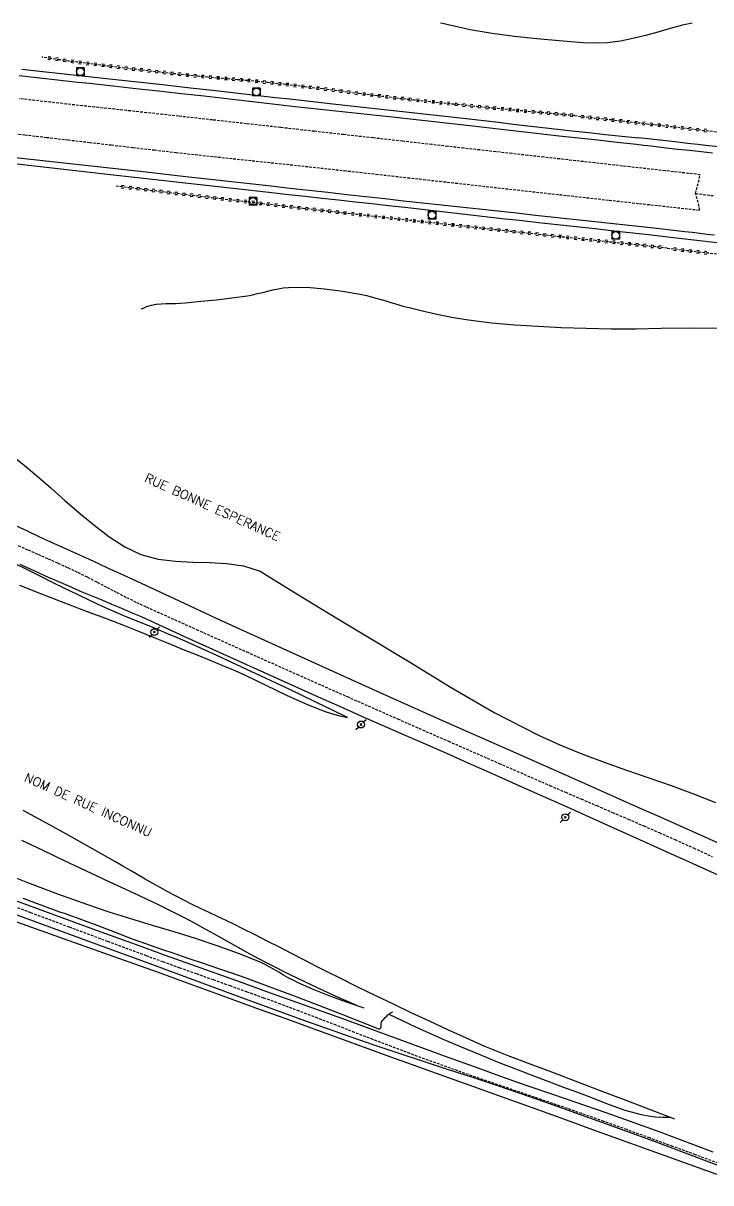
# Model space of a CAD drawing. Header units: millimetres. Extents: x 164000 to 165000, y 125000 to 126000.
# Drawn here: x 164207.5 to 164341, y 125774.8 to 126000 of the extents above; entities that cross this region are included whole.
import ezdxf

# ---------------------------------------------------------------- set-up
doc = ezdxf.new("R2010")
doc.units = ezdxf.units.MM
doc.linetypes.add('DASHED', pattern=[0.75, 0.5, -0.25])
doc.layers.get('0').update_dxf_attribs({"linetype": 'CONTINUOUS'})
for name, color, linetype in [('W0001', 6, 'DASHED'), ('W0008', 7, 'CONTINUOUS'), ('W0051', 7, 'CONTINUOUS'), ('W0211', 2, 'CONTINUOUS'), ('W0214', 2, 'CONTINUOUS'), ('W0220', 5, 'DASHED'), ('W0420', 7, 'CONTINUOUS'), ('W0473', 7, 'CONTINUOUS'), ('W0510', 5, 'CONTINUOUS'), ('W0989', 7, 'CONTINUOUS')]:
    doc.layers.add(name, color=color, linetype=linetype)
doc.styles.get("Standard").update_dxf_attribs({"font": 'romans.shx', "width": 0.85})

# ---------------------------------------------------------------- blocks, each defined once
blk = doc.blocks.new('T473')
for p, q in [((-0.166667, 0.166667), (0.166667, -0.166667)), ((-0.166667, -0.166667), (0.166667, 0.166667)), ((0.500001, 0.500001), (1.000002, 1.000002)), ((-1.000002, -1.000002), (-0.500001, -0.500001))]:
    blk.add_line(p, q)
blk.add_ellipse((0, 0), major_axis=(0.471405, 0.471405), ratio=1, start_param=5.4977871438, end_param=11.780972451)
blk = doc.blocks.new('T420')
for p, q in [((0.75, 0.75), (-0.75, 0.75)), ((-0.75, 0.75), (-0.75, -0.75)), ((0.75, 0.75), (0.75, -0.75)), ((0.75, -0.75), (-0.75, -0.75))]:
    blk.add_line(p, q)
blk.add_ellipse((0, 0), major_axis=(-0.53, 0.53), ratio=1, start_param=3.926991, end_param=10.210176)
blk = doc.blocks.new('t220o')
at = {"color": 0, "linetype": 'Continuous'}
for p, q in [((-0.25, 0.25), (0.25, 0.25)), ((-0.25, -0.25), (0.25, -0.25))]:
    blk.add_line(p, q, dxfattribs=at)

msp = doc.modelspace()

# ---------------------------------------------------------------- linework, layer by layer
at = {"layer": 'W0001'}
for points in [[(164338.1, 125966.93), (164338.99, 125970.58), (164332.17, 125971.34), (164325.36, 125972.1), (164318.54, 125972.87), (164311.72, 125973.63), (164308.62, 125973.98), (164305.51, 125974.33), (164302.4, 125974.68), (164299.3, 125975.03), (164296.19, 125975.38), (164293.08, 125975.73), (164289.98, 125976.08), (164286.87, 125976.43), (164281.17, 125977.08), (164275.46, 125977.72), (164269.76, 125978.36), (164264.05, 125979.01), (164257.47, 125979.74), (164250.89, 125980.48), (164244.3, 125981.21), (164237.72, 125981.94), (164234.61, 125982.28), (164231.5, 125982.62), (164228.39, 125982.95), (164225.28, 125983.29), (164222.17, 125983.62), (164219.06, 125983.96), (164215.95, 125984.3), (164212.84, 125984.65), (164209.81, 125984.99), (164206.79, 125985.34)], [(164203.67, 125978.8), (164207.86, 125978.32), (164212.06, 125977.83), (164216.26, 125977.34), (164220.45, 125976.85), (164224.65, 125976.35), (164228.84, 125975.86), (164233.04, 125975.38), (164237.23, 125974.9), (164240.93, 125974.49), (164244.62, 125974.09), (164248.31, 125973.69), (164252, 125973.3), (164255.7, 125972.91), (164259.39, 125972.52), (164263.08, 125972.12), (164266.77, 125971.72), (164269.86, 125971.38), (164272.95, 125971.04), (164276.04, 125970.69), (164279.13, 125970.34), (164282.21, 125970), (164285.3, 125969.65), (164288.39, 125969.3), (164291.48, 125968.96), (164297.47, 125968.29), (164303.46, 125967.61), (164309.46, 125966.94), (164315.45, 125966.28), (164321.32, 125965.63), (164327.19, 125964.98), (164333.06, 125964.34), (164338.94, 125963.7), (164338.1, 125966.93)], [(164338.1, 125966.93), (164341.53, 125966.51)], [(164206.57, 125898.56), (164208.5, 125897.71), (164210.44, 125896.87), (164212.37, 125896.01), (164214.29, 125895.15), (164216.22, 125894.28), (164218.15, 125893.37), (164220.05, 125892.42), (164221.95, 125891.44), (164223.84, 125890.45), (164225.72, 125889.46), (164227.62, 125888.49), (164229.53, 125887.54), (164231.47, 125886.64), (164241.19, 125882.27), (164250.93, 125877.91), (164260.67, 125873.57), (164270.42, 125869.24), (164280.25, 125864.9), (164290.09, 125860.58), (164299.94, 125856.27), (164309.79, 125851.98), (164312.82, 125850.66), (164315.86, 125849.36), (164318.9, 125848.06), (164321.94, 125846.76), (164324.97, 125845.45), (164328.01, 125844.14), (164331.03, 125842.82), (164334.06, 125841.48), (164337.7, 125839.84), (164341.33, 125838.18)], [(164342.53, 125778.62), (164338.09, 125780.26), (164333.64, 125781.9), (164329.19, 125783.53), (164324.74, 125785.15), (164320.28, 125786.75), (164316.03, 125788.26), (164311.77, 125789.73), (164307.51, 125791.2), (164303.25, 125792.65), (164298.99, 125794.11), (164294.73, 125795.58), (164290.48, 125797.07), (164286.24, 125798.6), (164282.64, 125799.92), (164279.05, 125801.28), (164275.46, 125802.65), (164271.88, 125804.03), (164268.3, 125805.42), (164264.72, 125806.79), (164261.14, 125808.16), (164257.54, 125809.5), (164254.29, 125810.7), (164251.03, 125811.87), (164247.77, 125813.04), (164244.51, 125814.21), (164241.25, 125815.37), (164237.99, 125816.53), (164234.73, 125817.71), (164231.47, 125818.89), (164224, 125821.66), (164216.53, 125824.44), (164209.06, 125827.25), (164201.61, 125830.09)]]:
    msp.add_lwpolyline(points, dxfattribs=at)
at = {"layer": 'W0008'}
for points in [[(164207.28, 125991.08), (164209.63, 125990.82), (164211.97, 125990.57), (164214.32, 125990.31), (164216.67, 125990.06), (164219.01, 125989.8), (164221.36, 125989.55), (164223.71, 125989.29), (164229.14, 125988.68), (164234.58, 125988.07), (164240.01, 125987.46), (164245.45, 125986.85), (164248.22, 125986.54), (164250.99, 125986.22), (164253.77, 125985.91), (164256.54, 125985.59), (164259.31, 125985.28), (164262.08, 125984.96), (164264.86, 125984.65), (164267.63, 125984.34), (164270.58, 125984.01), (164273.53, 125983.69), (164276.48, 125983.36), (164279.44, 125983.04), (164282.39, 125982.72), (164285.34, 125982.39), (164288.29, 125982.07), (164291.24, 125981.74), (164294.11, 125981.41), (164296.97, 125981.08), (164299.83, 125980.75), (164302.69, 125980.41), (164305.55, 125980.08), (164308.41, 125979.75), (164311.27, 125979.42), (164314.14, 125979.1), (164317.35, 125978.75), (164320.56, 125978.41), (164323.78, 125978.08), (164326.99, 125977.75)], [(164342.65, 125975.96), (164340.6, 125976.2), (164338.55, 125976.43), (164336.5, 125976.67), (164334.12, 125976.94), (164331.75, 125977.21), (164329.37, 125977.48), (164326.99, 125977.75)], [(164206.34, 125972.67), (164209.74, 125972.29), (164213.14, 125971.9), (164216.54, 125971.52), (164219.94, 125971.13), (164223.33, 125970.75), (164231.46, 125969.83), (164239.59, 125968.92), (164247.71, 125968.01), (164255.84, 125967.1), (164259.07, 125966.74), (164262.29, 125966.39), (164265.52, 125966.03), (164268.75, 125965.68), (164271.98, 125965.32), (164275.21, 125964.97), (164278.44, 125964.61), (164281.67, 125964.25), (164284.45, 125963.94), (164287.23, 125963.62), (164290.01, 125963.3), (164292.8, 125962.99), (164295.58, 125962.67), (164298.36, 125962.35), (164301.14, 125962.04), (164303.92, 125961.72), (164307.59, 125961.31), (164311.25, 125960.91), (164314.91, 125960.51), (164318.57, 125960.11), (164322.24, 125959.7), (164325.9, 125959.3), (164329.56, 125958.89), (164333.22, 125958.48), (164337.72, 125957.96), (164342.22, 125957.44)], [(164227.85, 125892.43), (164225.99, 125893.28), (164224.12, 125894.14), (164222.25, 125894.99), (164220.39, 125895.84), (164218.52, 125896.7), (164216.65, 125897.55), (164214.79, 125898.4), (164212.92, 125899.25), (164210.65, 125900.29), (164208.38, 125901.33), (164206.11, 125902.38)], [(164206.89, 125894.95), (164209.64, 125893.7), (164212.39, 125892.46), (164215.15, 125891.24), (164217.05, 125890.42), (164218.96, 125889.6), (164220.88, 125888.8), (164222.79, 125888), (164224.71, 125887.2), (164226.62, 125886.39), (164228.53, 125885.58), (164230.44, 125884.76)], [(164344.38, 125839.95), (164340.06, 125841.88), (164335.73, 125843.81), (164331.4, 125845.73), (164327.07, 125847.65), (164322.74, 125849.58), (164318.41, 125851.5), (164314.09, 125853.43), (164301.63, 125858.96), (164289.16, 125864.49), (164276.7, 125870.05), (164264.27, 125875.65), (164255.15, 125879.8), (164246.04, 125883.98), (164236.94, 125888.19), (164227.85, 125892.43)], [(164230.44, 125884.76), (164239.02, 125880.85), (164247.61, 125876.95), (164256.2, 125873.07), (164264.81, 125869.22), (164268.95, 125867.37), (164273.1, 125865.53), (164277.25, 125863.71), (164281.41, 125861.88), (164285.56, 125860.06), (164289.72, 125858.23), (164293.87, 125856.4), (164298.02, 125854.56), (164305.64, 125851.16), (164313.26, 125847.74), (164320.88, 125844.32), (164328.49, 125840.89), (164332.66, 125839.02), (164336.82, 125837.14), (164340.98, 125835.26), (164345.14, 125833.37)], [(164197.04, 125832.93), (164205.31, 125829.88), (164213.6, 125826.85), (164221.89, 125823.83), (164230.18, 125820.82), (164235.1, 125819.04), (164240.02, 125817.28), (164244.94, 125815.52), (164249.87, 125813.76), (164254.79, 125812), (164259.72, 125810.25), (164264.64, 125808.49), (164269.57, 125806.72), (164274.68, 125804.87), (164279.78, 125803), (164284.89, 125801.12), (164289.99, 125799.24), (164295.09, 125797.38), (164300.21, 125795.54), (164305.34, 125793.73), (164310.49, 125791.98), (164320.86, 125788.42), (164331.17, 125784.69), (164341.43, 125780.82)], [(164351.39, 125774.82), (164340.75, 125778.83), (164330.08, 125782.82), (164319.4, 125786.74), (164308.68, 125790.56), (164304.01, 125792.18), (164299.33, 125793.76), (164294.64, 125795.31), (164289.94, 125796.84), (164285.24, 125798.38), (164280.55, 125799.93), (164275.86, 125801.5), (164271.19, 125803.11), (164261.54, 125806.53), (164251.92, 125810.04), (164242.31, 125813.58), (164232.7, 125817.12), (164223.67, 125820.42), (164214.65, 125823.74), (164205.64, 125827.07), (164196.62, 125830.4)]]:
    msp.add_lwpolyline(points, dxfattribs=at)
at = {"layer": 'W0051'}
for points in [[(164326.59, 125976.47), (164322.84, 125976.86), (164319.09, 125977.26), (164315.34, 125977.67), (164311.59, 125978.08), (164309.35, 125978.33), (164307.11, 125978.58), (164304.87, 125978.83), (164302.63, 125979.09), (164300.4, 125979.35), (164298.16, 125979.6), (164295.92, 125979.86), (164293.68, 125980.11), (164290.21, 125980.51), (164286.74, 125980.91), (164283.27, 125981.3), (164279.8, 125981.69), (164277.37, 125981.95), (164274.94, 125982.22), (164272.51, 125982.47), (164270.08, 125982.73), (164267.65, 125982.99), (164265.22, 125983.25), (164262.79, 125983.51), (164260.36, 125983.77), (164258.15, 125984.02), (164255.94, 125984.27), (164253.72, 125984.53), (164251.51, 125984.78), (164249.3, 125985.04), (164247.09, 125985.3), (164244.87, 125985.55), (164242.66, 125985.8), (164238.24, 125986.3), (164233.82, 125986.79), (164229.41, 125987.28), (164224.99, 125987.77), (164222.71, 125988.02), (164220.43, 125988.27), (164218.16, 125988.51), (164215.88, 125988.76), (164213.6, 125989.01), (164211.33, 125989.25), (164209.05, 125989.51), (164206.78, 125989.76)], [(164341.4, 125974.75), (164339.14, 125975), (164336.89, 125975.25), (164334.64, 125975.5), (164332.39, 125975.76), (164330.94, 125975.93), (164329.49, 125976.1), (164328.04, 125976.28), (164326.59, 125976.47)], [(164204.9, 125974.07), (164213.72, 125973.09), (164222.54, 125972.1), (164230.82, 125971.18), (164239.1, 125970.25), (164247.38, 125969.33), (164255.66, 125968.4), (164259.34, 125967.99), (164263.02, 125967.58), (164266.69, 125967.17), (164270.37, 125966.75), (164274.05, 125966.34), (164277.73, 125965.93), (164281.41, 125965.52), (164285.09, 125965.12), (164288.74, 125964.72), (164292.39, 125964.32), (164296.04, 125963.93), (164299.7, 125963.54), (164303.35, 125963.15), (164307, 125962.75), (164310.65, 125962.36), (164314.3, 125961.96), (164319.73, 125961.37), (164325.16, 125960.78), (164330.58, 125960.18), (164336.01, 125959.57), (164337.45, 125959.4), (164338.89, 125959.23), (164340.34, 125959.06), (164341.78, 125958.88)]]:
    msp.add_lwpolyline(points, dxfattribs=at)
at = {"layer": 'W0211'}
for points in [[(164294.32, 125998.71), (164288.96, 125999.92), (164288.55, 126000)], [(164337.45, 126000), (164335.54, 125999.59), (164333.13, 125998.96), (164330.74, 125998.28), (164328.35, 125997.61), (164325.93, 125997), (164323.48, 125996.51), (164321.01, 125996.19), (164318.65, 125996.09), (164316.29, 125996.17), (164313.94, 125996.35), (164311.61, 125996.55), (164307.27, 125996.95), (164302.94, 125997.44), (164298.62, 125998.03), (164294.32, 125998.71)], [(164230.47, 125944.47), (164230.52, 125944.51), (164231.01, 125944.76), (164231.51, 125944.96), (164232.43, 125945.25), (164233.37, 125945.43), (164234.32, 125945.53), (164235.28, 125945.58), (164236.21, 125945.59), (164237.15, 125945.6), (164238.09, 125945.63), (164239.03, 125945.71), (164242.05, 125946.01), (164245.06, 125946.31), (164248.07, 125946.65), (164251.08, 125947.07), (164252.08, 125947.26), (164253.06, 125947.48), (164254.05, 125947.73), (164255.03, 125947.99), (164256.02, 125948.23), (164257.02, 125948.44), (164258.02, 125948.6), (164259.04, 125948.7), (164262.55, 125948.72), (164266.05, 125948.44), (164269.52, 125947.96), (164272.96, 125947.37), (164274.17, 125947.12), (164275.36, 125946.83), (164276.55, 125946.49), (164277.73, 125946.14), (164278.9, 125945.77), (164280.07, 125945.42), (164281.26, 125945.08), (164282.45, 125944.77), (164285.31, 125944.09), (164288.18, 125943.44), (164291.07, 125942.86), (164293.98, 125942.38), (164298.48, 125941.83), (164302.99, 125941.43), (164307.5, 125941.15), (164312.02, 125940.93), (164316.86, 125940.76), (164321.71, 125940.67), (164326.55, 125940.67), (164331.39, 125940.76)], [(164331.39, 125940.76), (164337.66, 125940.86), (164343.93, 125940.76)], [(164206.86, 125890.88), (164210.91, 125889.24), (164212.91, 125888.45), (164214.92, 125887.68), (164216.94, 125886.91), (164218.95, 125886.15), (164220.97, 125885.4), (164222.98, 125884.63), (164224.99, 125883.86), (164227, 125883.08), (164229.91, 125881.93), (164232.81, 125880.77), (164235.7, 125879.59), (164238.6, 125878.41), (164241.11, 125877.4), (164243.62, 125876.39), (164246.12, 125875.36), (164248.62, 125874.3), (164250.65, 125873.39), (164252.66, 125872.44), (164254.66, 125871.47), (164256.66, 125870.49), (164258.66, 125869.52), (164260.68, 125868.58), (164262.73, 125867.69), (164264.8, 125866.87), (164266.2, 125866.37), (164267.61, 125865.92), (164269.04, 125865.52), (164270.49, 125865.18)], [(164334.03, 125787.21), (164329.33, 125788.99), (164324.64, 125790.79), (164319.94, 125792.58), (164315.25, 125794.38), (164310.72, 125796.09), (164306.19, 125797.78), (164301.67, 125799.5), (164297.18, 125801.32), (164293.58, 125802.89), (164290.01, 125804.52), (164286.45, 125806.19), (164282.9, 125807.86), (164279.43, 125809.5), (164275.98, 125811.16), (164272.53, 125812.84), (164269.09, 125814.54), (164266.72, 125815.73), (164264.36, 125816.92), (164262.01, 125818.13), (164259.65, 125819.35), (164257.3, 125820.56), (164254.94, 125821.77), (164252.58, 125822.97), (164250.22, 125824.16), (164248.58, 125824.96), (164246.94, 125825.75), (164245.29, 125826.53), (164243.65, 125827.31), (164242, 125828.09), (164240.36, 125828.89), (164238.73, 125829.7), (164237.11, 125830.54), (164235.63, 125831.33), (164234.16, 125832.14), (164232.7, 125832.96), (164231.25, 125833.8), (164229.8, 125834.64), (164228.36, 125835.48), (164226.9, 125836.32), (164225.45, 125837.14), (164220.98, 125839.66), (164216.52, 125842.18), (164212.04, 125844.67), (164207.52, 125847.09)], [(164207.48, 125830.08), (164208.35, 125829.77), (164209.21, 125829.45), (164210.08, 125829.13), (164210.94, 125828.81), (164211.81, 125828.49), (164212.67, 125828.17), (164213.54, 125827.85), (164214.6, 125827.47), (164215.67, 125827.09), (164216.73, 125826.71), (164217.8, 125826.33), (164218.86, 125825.95), (164219.93, 125825.57), (164220.99, 125825.18), (164222.05, 125824.79), (164222.89, 125824.47), (164223.72, 125824.15), (164224.56, 125823.83), (164225.39, 125823.5), (164226.22, 125823.17), (164227.05, 125822.85), (164227.89, 125822.53), (164228.73, 125822.22), (164231.47, 125821.24), (164234.22, 125820.28), (164236.97, 125819.33), (164239.73, 125818.4), (164242.49, 125817.47), (164245.25, 125816.53), (164248, 125815.58), (164250.74, 125814.6), (164255.46, 125812.87), (164260.16, 125811.11), (164264.86, 125809.32), (164269.54, 125807.51)], [(164269.54, 125807.51), (164276.69, 125804.64)], [(164276.69, 125804.64), (164276.86, 125804.77), (164276.97, 125804.94), (164277.02, 125805.13), (164277.05, 125805.32), (164277.05, 125805.48), (164277.04, 125805.65), (164277.05, 125805.82), (164277.11, 125805.99), (164277.32, 125806.32), (164277.57, 125806.63), (164277.84, 125806.92), (164278.12, 125807.21), (164278.27, 125807.36), (164278.43, 125807.51), (164278.6, 125807.65), (164278.78, 125807.77), (164278.9, 125807.85), (164279.03, 125807.91), (164279.17, 125807.97), (164279.31, 125808.02)]]:
    msp.add_lwpolyline(points, dxfattribs=at)
at = {"layer": 'W0214'}
for points in [[(164161.39, 125945.11), (164172.4, 125938.41), (164183.24, 125931.45), (164193.92, 125924.22), (164204.42, 125916.75), (164207.33, 125914.52), (164210.15, 125912.17), (164212.91, 125909.76), (164215.64, 125907.32), (164218.41, 125904.91), (164221.25, 125902.57), (164224.2, 125900.35), (164227.27, 125898.32), (164230.4, 125896.82), (164233.73, 125895.95), (164237.1, 125895.53), (164240.45, 125895.36), (164243.73, 125895.28), (164247.03, 125895.09), (164250.34, 125894.6), (164253.54, 125893.6)], [(164270.49, 125865.18), (164267.49, 125866.64), (164264.48, 125868.1), (164261.48, 125869.55), (164258.46, 125870.98), (164253.75, 125873.21), (164249.04, 125875.42), (164244.32, 125877.61), (164239.57, 125879.75), (164237.5, 125880.64), (164235.43, 125881.52), (164233.34, 125882.37), (164231.26, 125883.22), (164229.17, 125884.07), (164227.09, 125884.94), (164225.02, 125885.82), (164222.96, 125886.74), (164220.51, 125887.87), (164218.07, 125889.03), (164215.65, 125890.22), (164213.23, 125891.42), (164210.82, 125892.62), (164208.4, 125893.82), (164205.97, 125895)], [(164253.54, 125893.6), (164258.67, 125890.42), (164263.82, 125887.26), (164268.98, 125884.14), (164274.16, 125881.04), (164282.4, 125876.05), (164290.63, 125871.01), (164298.98, 125866.16), (164307.56, 125861.74), (164311.76, 125859.85), (164316.03, 125858.12), (164320.34, 125856.51), (164324.68, 125854.98), (164329.03, 125853.48), (164333.36, 125851.95), (164337.68, 125850.37), (164341.95, 125848.67)], [(164207.23, 125841.35), (164211.37, 125839.4), (164215.5, 125837.43), (164219.63, 125835.46), (164224.3, 125833.28), (164228.98, 125831.11), (164233.65, 125828.91), (164238.27, 125826.62), (164240.39, 125825.5), (164242.5, 125824.36), (164244.6, 125823.19), (164246.68, 125822), (164248.77, 125820.82), (164250.86, 125819.65), (164252.97, 125818.51), (164255.1, 125817.4), (164259.31, 125815.3), (164263.55, 125813.26), (164267.82, 125811.28), (164272.12, 125809.38)], [(164273.76, 125808.75), (164270.49, 125809.82), (164267.25, 125811), (164264.06, 125812.28), (164260.91, 125813.67), (164259.95, 125814.14), (164259.01, 125814.64), (164258.09, 125815.17), (164257.17, 125815.72), (164256.26, 125816.26), (164255.33, 125816.78), (164254.38, 125817.27), (164253.41, 125817.72), (164249.34, 125819.38), (164245.2, 125820.87), (164241.03, 125822.25), (164236.83, 125823.53), (164232.62, 125824.78), (164228.42, 125826.05), (164224.24, 125827.36), (164220.08, 125828.77), (164217.16, 125829.82), (164214.24, 125830.9), (164211.33, 125831.99), (164208.43, 125833.1), (164205.52, 125834.21)], [(164278.51, 125807.59), (164281.09, 125806.35), (164283.68, 125805.14), (164286.29, 125803.96), (164288.9, 125802.8), (164292.56, 125801.24), (164296.23, 125799.71), (164299.92, 125798.21), (164303.62, 125796.75), (164306.49, 125795.64), (164309.38, 125794.56), (164312.27, 125793.49), (164315.17, 125792.44), (164318.22, 125791.27), (164321.28, 125790.06), (164324.38, 125788.95), (164327.55, 125788.08), (164328.93, 125787.82), (164330.33, 125787.64), (164331.73, 125787.55), (164333.14, 125787.54)]]:
    msp.add_lwpolyline(points, dxfattribs=at)
at = {"layer": 'W0220'}
for points in [[(164314.61, 125982.05), (164306.79, 125982.74), (164298.98, 125983.47), (164291.17, 125984.25), (164283.36, 125985.07), (164279.82, 125985.47), (164276.27, 125985.89), (164272.72, 125986.33), (164269.18, 125986.78), (164265.64, 125987.23), (164262.09, 125987.66), (164258.54, 125988.08), (164254.99, 125988.47), (164253.05, 125988.67), (164251.1, 125988.85), (164249.15, 125989.02), (164247.2, 125989.18), (164245.26, 125989.35), (164243.31, 125989.52), (164241.36, 125989.7), (164239.42, 125989.9), (164234.07, 125990.48), (164228.72, 125991.09), (164223.38, 125991.73), (164218.05, 125992.42), (164216.32, 125992.65), (164214.59, 125992.9), (164212.87, 125993.16), (164211.15, 125993.43)], [(164314.61, 125982.05), (164321.63, 125981.27), (164328.65, 125980.48), (164335.66, 125979.68), (164342.67, 125978.87)], [(164332.58, 125956.33), (164325.63, 125957.06), (164318.68, 125957.79), (164311.74, 125958.53), (164304.79, 125959.28), (164298.04, 125960.01), (164291.28, 125960.75), (164284.52, 125961.49), (164277.77, 125962.24), (164269.84, 125963.13), (164261.91, 125964.03), (164253.98, 125964.94), (164246.05, 125965.87), (164240.87, 125966.48), (164235.7, 125967.11), (164230.53, 125967.75), (164225.36, 125968.4)], [(164332.58, 125956.33), (164338.7, 125955.61), (164344.82, 125954.89)]]:
    msp.add_lwpolyline(points, dxfattribs=at)
at = {"layer": 'W0510'}
msp.add_lwpolyline([(164346, 125775.08), (164334.5, 125779.22), (164323, 125783.37), (164317.41, 125785.4), (164311.82, 125787.42), (164306.22, 125789.43), (164300.62, 125791.44), (164295.02, 125793.45), (164289.42, 125795.46), (164283.82, 125797.47), (164278.23, 125799.49), (164271.85, 125801.8), (164265.48, 125804.12), (164259.11, 125806.44), (164252.74, 125808.76), (164246.37, 125811.08), (164239.99, 125813.39), (164233.62, 125815.7), (164227.24, 125817.99), (164216.44, 125821.84), (164205.63, 125825.67), (164194.82, 125829.48), (164184, 125833.26)], dxfattribs=at)

# ---------------------------------------------------------------- block references
at = {"layer": 'W0220'}
for p, rotation in [((164212.63, 125993.19), 171.1138653783638), ((164214.11, 125992.97), 171.50629621952), ((164215.6, 125992.76), 171.8987315689292), ((164217.08, 125992.55), 172.2911714247548), ((164218.57, 125992.35), 172.6909890489276), ((164220.06, 125992.16), 172.6909890489276), ((164221.55, 125991.97), 172.6909890489276), ((164223.03, 125991.78), 172.6909890489276), ((164224.52, 125991.6), 173.0906452537996), ((164226.01, 125991.42), 173.0906452537996), ((164227.5, 125991.24), 173.0906452537996), ((164228.99, 125991.06), 173.4721046009791), ((164230.48, 125990.89), 173.4721046009791), ((164231.97, 125990.72), 173.4721046009791), ((164233.46, 125990.55), 173.4721046009791), ((164234.95, 125990.38), 173.8353668668993), ((164236.44, 125990.22), 173.8353668668993), ((164237.93, 125990.06), 173.8353668668993), ((164239.43, 125989.9), 174.2565678935704), ((164240.92, 125989.75), 174.2565678935704), ((164242.41, 125989.6), 174.6869168090557), ((164243.9, 125989.47), 174.9812736627271), ((164245.4, 125989.34), 175.1396287857225), ((164246.89, 125989.21), 175.1396287857225), ((164248.39, 125989.08), 175.1336639040468), ((164249.88, 125988.95), 174.9633801180933), ((164251.38, 125988.82), 174.6570975594155), ((164252.87, 125988.68), 174.6570975594155), ((164254.36, 125988.53), 174.2148262818061), ((164255.85, 125988.37), 173.7251668260883), ((164257.35, 125988.21), 173.7251668260883), ((164258.84, 125988.04), 173.2975316632978), ((164260.33, 125987.87), 173.2975316632978), ((164261.82, 125987.69), 173.2975316632978), ((164263.3, 125987.51), 172.99805953446), ((164264.79, 125987.33), 172.99805953446), ((164266.28, 125987.14), 172.8267591739873), ((164267.77, 125986.96), 172.8267591739873), ((164269.26, 125986.77), 172.8092615461685), ((164270.75, 125986.58), 172.8092615461685), ((164272.23, 125986.39), 172.8092615461685), ((164273.72, 125986.21), 172.9455695234363), ((164275.21, 125986.02), 172.9455695234363), ((164276.7, 125985.84), 173.2100569135746), ((164278.19, 125985.66), 173.2100569135746), ((164279.68, 125985.49), 173.2100569135746), ((164281.17, 125985.32), 173.6027160029496), ((164282.66, 125985.15), 173.6027160029496), ((164284.15, 125984.99), 173.9877603857869), ((164285.64, 125984.83), 173.9877603857869), ((164287.14, 125984.68), 173.9877603857869), ((164288.63, 125984.52), 173.9877603857869), ((164290.12, 125984.36), 173.9877603857869), ((164291.61, 125984.21), 174.3121020742287), ((164293.1, 125984.06), 174.3121020742287), ((164294.6, 125983.91), 174.3121020742287), ((164296.09, 125983.76), 174.3121020742287), ((164297.58, 125983.61), 174.3121020742287), ((164299.07, 125983.46), 174.6364472673811), ((164300.57, 125983.32), 174.6364472673811), ((164302.06, 125983.18), 174.6364472673811), ((164303.55, 125983.04), 174.6364472673811), ((164305.05, 125982.9), 174.6364472673811), ((164306.54, 125982.76), 174.6364472673811), ((164308.04, 125982.63), 174.9607959662989), ((164309.53, 125982.5), 174.9607959662989), ((164311.02, 125982.37), 174.9607959662989), ((164312.52, 125982.23), 174.9607959662989), ((164314.01, 125982.1), 174.9607959662989), ((164316.1, 125981.88), 353.6394534746019), ((164317.59, 125981.72), 353.6394534746019), ((164319.09, 125981.55), 353.6394534746019), ((164320.58, 125981.39), 353.6394534746019), ((164322.07, 125981.22), 353.5695283956053), ((164323.56, 125981.05), 353.5695283956053), ((164325.05, 125980.88), 353.5695283956053), ((164326.54, 125980.71), 353.5695283956053), ((164328.03, 125980.55), 353.5695283956053), ((164329.52, 125980.38), 353.4996026265061), ((164331.01, 125980.21), 353.4996026265061), ((164332.5, 125980.04), 353.4996026265061), ((164333.99, 125979.87), 353.4996026265061), ((164335.48, 125979.7), 353.4996026265061), ((164336.97, 125979.53), 353.4296761662619), ((164338.46, 125979.36), 353.4296761662619), ((164339.95, 125979.18), 353.4296761662619), ((164226.84, 125968.21), 172.8669324345012), ((164228.33, 125968.02), 172.8669324345012), ((164229.82, 125967.84), 172.8669324345012), ((164231.31, 125967.65), 172.9788911704861), ((164232.8, 125967.47), 172.9788911704861), ((164234.29, 125967.28), 172.9788911704861), ((164235.78, 125967.1), 173.0908448013365), ((164237.26, 125966.92), 173.0908448013365), ((164238.75, 125966.74), 173.0908448013365), ((164240.24, 125966.56), 173.0908448013365), ((164241.73, 125966.38), 173.2027933256494), ((164243.22, 125966.2), 173.2027933256494), ((164244.71, 125966.03), 173.2027933256494), ((164246.2, 125965.85), 173.3311790139695), ((164247.69, 125965.68), 173.3311790139695), ((164249.18, 125965.5), 173.3311790139695), ((164250.67, 125965.33), 173.3311790139695), ((164252.16, 125965.15), 173.3311790139695), ((164253.65, 125964.98), 173.3311790139695), ((164255.14, 125964.81), 173.4592004006017), ((164256.63, 125964.64), 173.4592004006017), ((164258.12, 125964.46), 173.4592004006017), ((164259.61, 125964.29), 173.4592004006017), ((164261.1, 125964.12), 173.4592004006017), ((164262.59, 125963.95), 173.5466542705381), ((164264.08, 125963.78), 173.5466542705381), ((164265.57, 125963.62), 173.5466542705381), ((164267.06, 125963.45), 173.5466542705381), ((164268.55, 125963.28), 173.5466542705381), ((164270.04, 125963.11), 173.5935403682062), ((164271.53, 125962.94), 173.5935403682062), ((164273.02, 125962.78), 173.5935403682062), ((164274.52, 125962.61), 173.5935403682062), ((164276.01, 125962.44), 173.5935403682062), ((164277.5, 125962.27), 173.5935403682062), ((164278.99, 125962.11), 173.6428404448383), ((164280.48, 125961.94), 173.6428404448383), ((164281.97, 125961.78), 173.6428404448383), ((164283.46, 125961.61), 173.6428404448383), ((164284.95, 125961.44), 173.7085223574095), ((164286.44, 125961.28), 173.7085223574095), ((164287.93, 125961.11), 173.7085223574095), ((164289.42, 125960.95), 173.7085223574095), ((164290.91, 125960.79), 173.7085223574095), ((164292.41, 125960.62), 173.7673576093896), ((164293.9, 125960.46), 173.7673576093896), ((164295.39, 125960.3), 173.7673576093896), ((164296.88, 125960.13), 173.7673576093896), ((164298.37, 125959.97), 173.8193461955582), ((164299.86, 125959.81), 173.8193461955582), ((164301.35, 125959.65), 173.8193461955582), ((164302.84, 125959.49), 173.8193461955582), ((164304.33, 125959.33), 173.8193461955582), ((164305.83, 125959.17), 173.8712716340994), ((164307.32, 125959.01), 173.8712716340994), ((164308.81, 125958.84), 173.8712716340994), ((164310.3, 125958.68), 173.8712716340994), ((164311.79, 125958.52), 173.9259692895695), ((164313.28, 125958.37), 173.9259692895695), ((164314.78, 125958.21), 173.9259692895695), ((164316.27, 125958.05), 173.9259692895695), ((164317.76, 125957.89), 173.9259692895695), ((164319.25, 125957.73), 173.9806654445808), ((164320.74, 125957.57), 173.9806654445808), ((164322.23, 125957.42), 173.9806654445808), ((164323.73, 125957.26), 173.9806654445808), ((164325.22, 125957.1), 173.9806654445808), ((164326.71, 125956.95), 174.0353600994598), ((164328.2, 125956.79), 174.0353600994598), ((164329.69, 125956.63), 174.0353600994598), ((164331.18, 125956.48), 174.0353600994598), ((164334.07, 125956.16), 353.2234065947182), ((164335.56, 125955.98), 353.2234065947182), ((164337.05, 125955.8), 353.2234065947182), ((164338.54, 125955.63), 353.2234065947182), ((164340.02, 125955.45), 353.2874631189982)]:
    msp.add_blockref('t220o', p, dxfattribs=dict(at, rotation=rotation))
at = {"layer": 'W0420'}
for p in [(164218.66, 125990.56), (164252.83, 125986.66), (164252.17, 125965.39), (164286.91, 125962.72), (164286.91, 125962.75), (164322.57, 125958.78)]:
    msp.add_blockref('T420', p, dxfattribs=at)
at = {"layer": 'W0473'}
for p in [(164233, 125881.76), (164273.13, 125863.82), (164312.81, 125845.8)]:
    msp.add_blockref('T473', p, dxfattribs=at)

# ---------------------------------------------------------------- texts
at = {"layer": 'W0989'}
for s, p in [('RUE BONNE ESPERANCE', (164230.94, 125911.07)), ('NOM DE RUE INCONNU', (164207.6, 125852.9))]:
    msp.add_text(s, height=1.75, rotation=335.8071, dxfattribs=at).set_placement(p)

doc.saveas('drawing.dxf')
